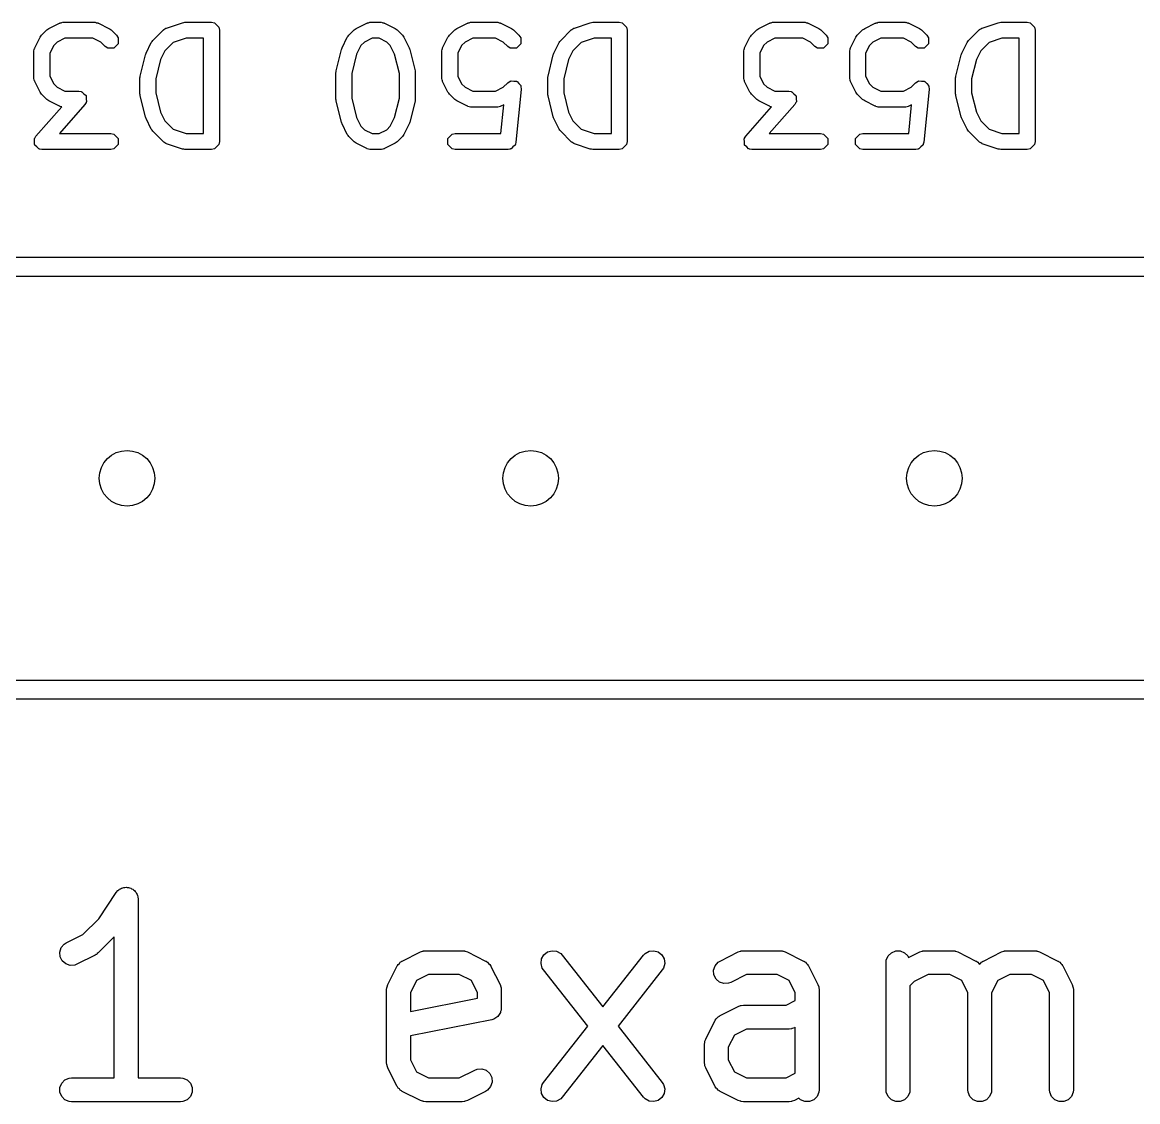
# Model space of a CAD drawing. Extents: x 2.09 to 4.49, y -4.78 to -2.96.
# Drawn here: x 3.6323 to 3.9086, y -3.2253 to -2.9579 of the extents above; entities that cross this region are included whole.
import ezdxf

# ---------------------------------------------------------------- set-up
doc = ezdxf.new("R2010")
doc.units = 0
doc.header["$MEASUREMENT"] = 0
doc.layers.add('BLACK', color=7, linetype='CONTINUOUS')

msp = doc.modelspace()

# ---------------------------------------------------------------- linework, layer by layer
at = {"layer": 'BLACK', "linetype": 'CONTINUOUS'}
for p, q in [((3.63892, -2.95945), (3.64154, -2.95814)), ((3.64154, -2.95814), (3.64164, -2.95811)), ((3.64164, -2.95811), (3.64167, -2.95808)), ((3.64167, -2.95808), (3.64198, -2.95802)), ((3.64198, -2.95802), (3.64228, -2.95793)), ((3.64228, -2.95793), (3.64233, -2.95795)), ((3.64233, -2.95795), (3.64242, -2.95793)), ((3.64242, -2.95793), (3.6503, -2.95793)), ((3.6503, -2.95793), (3.65039, -2.95795)), ((3.65039, -2.95795), (3.65044, -2.95793)), ((3.65044, -2.95793), (3.65074, -2.95802)), ((3.65074, -2.95802), (3.65105, -2.95808)), ((3.65105, -2.95808), (3.65108, -2.95811)), ((3.65108, -2.95811), (3.65118, -2.95814)), ((3.65118, -2.95814), (3.6538, -2.95945)), ((3.66765, -2.95957), (3.66792, -2.95939)), ((3.66792, -2.95939), (3.66796, -2.95939)), ((3.66796, -2.95939), (3.66805, -2.95934)), ((3.66805, -2.95934), (3.67198, -2.95803)), ((3.67198, -2.95803), (3.6723, -2.95799)), ((3.6723, -2.95799), (3.67261, -2.95793)), ((3.67261, -2.95793), (3.67917, -2.95793)), ((3.67917, -2.95793), (3.67992, -2.95808)), ((3.67992, -2.95808), (3.68099, -2.95914)), ((3.68099, -2.95914), (3.68114, -2.9599)), ((3.71503, -2.95945), (3.71766, -2.95814)), ((3.71766, -2.95814), (3.71775, -2.95811)), ((3.71775, -2.95811), (3.71779, -2.95808)), ((3.71779, -2.95808), (3.71809, -2.95802)), ((3.71809, -2.95802), (3.7184, -2.95793)), ((3.7184, -2.95793), (3.71844, -2.95795)), ((3.71844, -2.95795), (3.71854, -2.95793)), ((3.71854, -2.95793), (3.72116, -2.95793)), ((3.72116, -2.95793), (3.72126, -2.95795)), ((3.72126, -2.95795), (3.7213, -2.95793)), ((3.7213, -2.95793), (3.72161, -2.95802)), ((3.72161, -2.95802), (3.72192, -2.95808)), ((3.72192, -2.95808), (3.72195, -2.95811)), ((3.72195, -2.95811), (3.72204, -2.95814)), ((3.72204, -2.95814), (3.72467, -2.95945)), ((3.73997, -2.95945), (3.74259, -2.95814)), ((3.74259, -2.95814), (3.74269, -2.95811)), ((3.74269, -2.95811), (3.74272, -2.95808)), ((3.74272, -2.95808), (3.74303, -2.95802)), ((3.74303, -2.95802), (3.74333, -2.95793)), ((3.74333, -2.95793), (3.74338, -2.95795)), ((3.74338, -2.95795), (3.74347, -2.95793)), ((3.74347, -2.95793), (3.75003, -2.95793)), ((3.75003, -2.95793), (3.75013, -2.95795)), ((3.75013, -2.95795), (3.75017, -2.95793)), ((3.75017, -2.95793), (3.75048, -2.95802)), ((3.75048, -2.95802), (3.75079, -2.95808)), ((3.75079, -2.95808), (3.75082, -2.95811)), ((3.75082, -2.95811), (3.75091, -2.95814)), ((3.75091, -2.95814), (3.75354, -2.95945)), ((3.7687, -2.95957), (3.76897, -2.95939)), ((3.76897, -2.95939), (3.76901, -2.95939)), ((3.76901, -2.95939), (3.7691, -2.95934)), ((3.7691, -2.95934), (3.77303, -2.95803)), ((3.77303, -2.95803), (3.77335, -2.95799)), ((3.77335, -2.95799), (3.77366, -2.95793)), ((3.77366, -2.95793), (3.78022, -2.95793)), ((3.78022, -2.95793), (3.78097, -2.95808)), ((3.78097, -2.95808), (3.78204, -2.95914)), ((3.78204, -2.95914), (3.78219, -2.9599)), ((3.81477, -2.95945), (3.8174, -2.95814)), ((3.8174, -2.95814), (3.81749, -2.95811)), ((3.81749, -2.95811), (3.81752, -2.95808)), ((3.81752, -2.95808), (3.81783, -2.95802)), ((3.81783, -2.95802), (3.81814, -2.95793)), ((3.81814, -2.95793), (3.81818, -2.95795)), ((3.81818, -2.95795), (3.81828, -2.95793)), ((3.81828, -2.95793), (3.82615, -2.95793)), ((3.82615, -2.95793), (3.82625, -2.95795)), ((3.82625, -2.95795), (3.82629, -2.95793)), ((3.82629, -2.95793), (3.82659, -2.95802)), ((3.82659, -2.95802), (3.8269, -2.95808)), ((3.8269, -2.95808), (3.82694, -2.95811)), ((3.82694, -2.95811), (3.82703, -2.95814)), ((3.82703, -2.95814), (3.82965, -2.95945)), ((3.84102, -2.95945), (3.84364, -2.95814)), ((3.84364, -2.95814), (3.84374, -2.95811)), ((3.84374, -2.95811), (3.84377, -2.95808)), ((3.84377, -2.95808), (3.84408, -2.95802)), ((3.84408, -2.95802), (3.84438, -2.95793)), ((3.84438, -2.95793), (3.84443, -2.95795)), ((3.84443, -2.95795), (3.84452, -2.95793)), ((3.84452, -2.95793), (3.85108, -2.95793)), ((3.85108, -2.95793), (3.85118, -2.95795)), ((3.85118, -2.95795), (3.85122, -2.95793)), ((3.85122, -2.95793), (3.85153, -2.95802)), ((3.85153, -2.95802), (3.85184, -2.95808)), ((3.85184, -2.95808), (3.85187, -2.95811)), ((3.85187, -2.95811), (3.85196, -2.95814)), ((3.85196, -2.95814), (3.85459, -2.95945)), ((3.86975, -2.95957), (3.87002, -2.95939)), ((3.87002, -2.95939), (3.87006, -2.95939)), ((3.87006, -2.95939), (3.87015, -2.95934)), ((3.87015, -2.95934), (3.87408, -2.95803)), ((3.87408, -2.95803), (3.8744, -2.95799)), ((3.8744, -2.95799), (3.87471, -2.95793)), ((3.87471, -2.95793), (3.88127, -2.95793)), ((3.88127, -2.95793), (3.88202, -2.95808)), ((3.88202, -2.95808), (3.88309, -2.95914)), ((3.88309, -2.95914), (3.88324, -2.9599)), ((3.63541, -2.96427), (3.63673, -2.96164)), ((3.63673, -2.96164), (3.63692, -2.96139)), ((3.63692, -2.96139), (3.63709, -2.96113)), ((3.63709, -2.96113), (3.63841, -2.95982)), ((3.63841, -2.95982), (3.63867, -2.95964)), ((3.63867, -2.95964), (3.63892, -2.95945)), ((3.64289, -2.96186), (3.64096, -2.96283)), ((3.64983, -2.96186), (3.64289, -2.96186)), ((3.65176, -2.96283), (3.64983, -2.96186)), ((3.6538, -2.95945), (3.65405, -2.95964)), ((3.65405, -2.95964), (3.65431, -2.95982)), ((3.65431, -2.95982), (3.65563, -2.96113)), ((3.65563, -2.96113), (3.65605, -2.96177)), ((3.65605, -2.96177), (3.65605, -2.96327)), ((3.66465, -2.96244), (3.66728, -2.95982)), ((3.66728, -2.95982), (3.66736, -2.95976)), ((3.66736, -2.95976), (3.66738, -2.95972)), ((3.66738, -2.95972), (3.66765, -2.95957)), ((3.67293, -2.96186), (3.66973, -2.96293)), ((3.6772, -2.96186), (3.67293, -2.96186)), ((3.6772, -2.98549), (3.6772, -2.96186)), ((3.68114, -2.9599), (3.68114, -2.98746)), ((3.71153, -2.96427), (3.71284, -2.96164)), ((3.71284, -2.96164), (3.71303, -2.96139)), ((3.71303, -2.96139), (3.71321, -2.96113)), ((3.71321, -2.96113), (3.71452, -2.95982)), ((3.71452, -2.95982), (3.71478, -2.95964)), ((3.71478, -2.95964), (3.71503, -2.95945)), ((3.719, -2.96186), (3.71708, -2.96283)), ((3.7207, -2.96186), (3.719, -2.96186)), ((3.72262, -2.96283), (3.7207, -2.96186)), ((3.72467, -2.95945), (3.72492, -2.95964)), ((3.72492, -2.95964), (3.72518, -2.95982)), ((3.72518, -2.95982), (3.72649, -2.96113)), ((3.72649, -2.96113), (3.72667, -2.96139)), ((3.72667, -2.96139), (3.72686, -2.96164)), ((3.72686, -2.96164), (3.72817, -2.96427)), ((3.73646, -2.96427), (3.73778, -2.96164)), ((3.73778, -2.96164), (3.73797, -2.96139)), ((3.73797, -2.96139), (3.73814, -2.96113)), ((3.73814, -2.96113), (3.73946, -2.95982)), ((3.73946, -2.95982), (3.73972, -2.95964)), ((3.73972, -2.95964), (3.73997, -2.95945)), ((3.74394, -2.96186), (3.74201, -2.96283)), ((3.74957, -2.96186), (3.74394, -2.96186)), ((3.75149, -2.96283), (3.74957, -2.96186)), ((3.75354, -2.95945), (3.75379, -2.95964)), ((3.75379, -2.95964), (3.75405, -2.95982)), ((3.75405, -2.95982), (3.75536, -2.96113)), ((3.75536, -2.96113), (3.75579, -2.96177)), ((3.75579, -2.96177), (3.75579, -2.96327)), ((3.7657, -2.96244), (3.76833, -2.95982)), ((3.76833, -2.95982), (3.76841, -2.95976)), ((3.76841, -2.95976), (3.76843, -2.95972)), ((3.76843, -2.95972), (3.7687, -2.95957)), ((3.77398, -2.96186), (3.77078, -2.96293)), ((3.77825, -2.96186), (3.77398, -2.96186)), ((3.77825, -2.98549), (3.77825, -2.96186)), ((3.78219, -2.9599), (3.78219, -2.98746)), ((3.81127, -2.96427), (3.81258, -2.96164)), ((3.81258, -2.96164), (3.81277, -2.96139)), ((3.81277, -2.96139), (3.81295, -2.96113)), ((3.81295, -2.96113), (3.81426, -2.95982)), ((3.81426, -2.95982), (3.81452, -2.95964)), ((3.81452, -2.95964), (3.81477, -2.95945)), ((3.81874, -2.96186), (3.81682, -2.96283)), ((3.82569, -2.96186), (3.81874, -2.96186)), ((3.82761, -2.96283), (3.82569, -2.96186)), ((3.82965, -2.95945), (3.8299, -2.95964)), ((3.8299, -2.95964), (3.83017, -2.95982)), ((3.83017, -2.95982), (3.83148, -2.96113)), ((3.83148, -2.96113), (3.83191, -2.96177)), ((3.83191, -2.96177), (3.83191, -2.96327)), ((3.83751, -2.96427), (3.83883, -2.96164)), ((3.83883, -2.96164), (3.83902, -2.96139)), ((3.83902, -2.96139), (3.83919, -2.96113)), ((3.83919, -2.96113), (3.84051, -2.95982)), ((3.84051, -2.95982), (3.84077, -2.95964)), ((3.84077, -2.95964), (3.84102, -2.95945)), ((3.84499, -2.96186), (3.84306, -2.96283)), ((3.85062, -2.96186), (3.84499, -2.96186)), ((3.85254, -2.96283), (3.85062, -2.96186)), ((3.85459, -2.95945), (3.85484, -2.95964)), ((3.85484, -2.95964), (3.8551, -2.95982)), ((3.8551, -2.95982), (3.85641, -2.96113)), ((3.85641, -2.96113), (3.85684, -2.96177)), ((3.85684, -2.96177), (3.85684, -2.96327)), ((3.86675, -2.96244), (3.86938, -2.95982)), ((3.86938, -2.95982), (3.86946, -2.95976)), ((3.86946, -2.95976), (3.86948, -2.95972)), ((3.86948, -2.95972), (3.86975, -2.95957)), ((3.87503, -2.96186), (3.87183, -2.96293)), ((3.8793, -2.96186), (3.87503, -2.96186)), ((3.8793, -2.98549), (3.8793, -2.96186)), ((3.88324, -2.9599), (3.88324, -2.98746)), ((3.63521, -2.96501), (3.63529, -2.9647)), ((3.63529, -2.9647), (3.63535, -2.96439)), ((3.63535, -2.96439), (3.63539, -2.96436)), ((3.63539, -2.96436), (3.63541, -2.96427)), ((3.6401, -2.96369), (3.63914, -2.96561)), ((3.64096, -2.96283), (3.6401, -2.96369)), ((3.65284, -2.96391), (3.65176, -2.96283)), ((3.65348, -2.96434), (3.65284, -2.96391)), ((3.65499, -2.96434), (3.65348, -2.96434)), ((3.65605, -2.96327), (3.65499, -2.96434)), ((3.66297, -2.96558), (3.66428, -2.96295)), ((3.66428, -2.96295), (3.66448, -2.9627)), ((3.66448, -2.9627), (3.66465, -2.96244)), ((3.66973, -2.96293), (3.66766, -2.965)), ((3.71007, -2.96992), (3.71138, -2.96467)), ((3.71138, -2.96467), (3.71147, -2.96447)), ((3.71147, -2.96447), (3.71153, -2.96427)), ((3.71622, -2.96369), (3.71515, -2.96583)), ((3.71708, -2.96283), (3.71622, -2.96369)), ((3.72348, -2.96369), (3.72262, -2.96283)), ((3.72456, -2.96583), (3.72348, -2.96369)), ((3.72817, -2.96427), (3.72823, -2.96447)), ((3.72823, -2.96447), (3.72832, -2.96467)), ((3.72832, -2.96467), (3.72963, -2.96992)), ((3.73626, -2.96501), (3.73634, -2.9647)), ((3.73634, -2.9647), (3.7364, -2.96439)), ((3.7364, -2.96439), (3.73644, -2.96436)), ((3.73644, -2.96436), (3.73646, -2.96427)), ((3.74115, -2.96369), (3.74019, -2.96561)), ((3.74201, -2.96283), (3.74115, -2.96369)), ((3.75258, -2.96391), (3.75149, -2.96283)), ((3.75322, -2.96434), (3.75258, -2.96391)), ((3.75472, -2.96434), (3.75322, -2.96434)), ((3.75579, -2.96327), (3.75472, -2.96434)), ((3.76402, -2.96558), (3.76533, -2.96295)), ((3.76533, -2.96295), (3.76553, -2.9627)), ((3.76553, -2.9627), (3.7657, -2.96244)), ((3.77078, -2.96293), (3.76871, -2.965)), ((3.81106, -2.96501), (3.81115, -2.9647)), ((3.81115, -2.9647), (3.81121, -2.96439)), ((3.81121, -2.96439), (3.81124, -2.96436)), ((3.81124, -2.96436), (3.81127, -2.96427)), ((3.81596, -2.96369), (3.815, -2.96561)), ((3.81682, -2.96283), (3.81596, -2.96369)), ((3.8287, -2.96391), (3.82761, -2.96283)), ((3.82933, -2.96434), (3.8287, -2.96391)), ((3.83084, -2.96434), (3.82933, -2.96434)), ((3.83191, -2.96327), (3.83084, -2.96434)), ((3.83731, -2.96501), (3.83739, -2.9647)), ((3.83739, -2.9647), (3.83745, -2.96439)), ((3.83745, -2.96439), (3.83749, -2.96436)), ((3.83749, -2.96436), (3.83751, -2.96427)), ((3.8422, -2.96369), (3.84124, -2.96561)), ((3.84306, -2.96283), (3.8422, -2.96369)), ((3.85363, -2.96391), (3.85254, -2.96283)), ((3.85427, -2.96434), (3.85363, -2.96391)), ((3.85577, -2.96434), (3.85427, -2.96434)), ((3.85684, -2.96327), (3.85577, -2.96434)), ((3.86507, -2.96558), (3.86638, -2.96295)), ((3.86638, -2.96295), (3.86658, -2.9627)), ((3.86658, -2.9627), (3.86675, -2.96244)), ((3.87183, -2.96293), (3.86976, -2.965)), ((3.63522, -2.96505), (3.63521, -2.96501)), ((3.63521, -2.96515), (3.63522, -2.96505)), ((3.63521, -2.97171), (3.63521, -2.96515)), ((3.63914, -2.96561), (3.63914, -2.97124)), ((3.66151, -2.97123), (3.66282, -2.96598)), ((3.66282, -2.96598), (3.66291, -2.96579)), ((3.66291, -2.96579), (3.66297, -2.96558)), ((3.66659, -2.96715), (3.66539, -2.97195)), ((3.66766, -2.965), (3.66659, -2.96715)), ((3.71515, -2.96583), (3.71395, -2.97064)), ((3.72576, -2.97064), (3.72456, -2.96583)), ((3.73625, -2.96515), (3.73627, -2.96505)), ((3.73625, -2.97171), (3.73625, -2.96515)), ((3.73627, -2.96505), (3.73626, -2.96501)), ((3.74019, -2.96561), (3.74019, -2.97124)), ((3.76256, -2.97123), (3.76387, -2.96598)), ((3.76387, -2.96598), (3.76396, -2.96579)), ((3.76396, -2.96579), (3.76402, -2.96558)), ((3.76764, -2.96715), (3.76644, -2.97195)), ((3.76871, -2.965), (3.76764, -2.96715)), ((3.81108, -2.96505), (3.81106, -2.96501)), ((3.81106, -2.96515), (3.81108, -2.96505)), ((3.81106, -2.97171), (3.81106, -2.96515)), ((3.815, -2.96561), (3.815, -2.97124)), ((3.8373, -2.96515), (3.83732, -2.96505)), ((3.8373, -2.97171), (3.8373, -2.96515)), ((3.83732, -2.96505), (3.83731, -2.96501)), ((3.84124, -2.96561), (3.84124, -2.97124)), ((3.86361, -2.97123), (3.86492, -2.96598)), ((3.86492, -2.96598), (3.86501, -2.96579)), ((3.86501, -2.96579), (3.86507, -2.96558)), ((3.86869, -2.96715), (3.86749, -2.97195)), ((3.86976, -2.965), (3.86869, -2.96715)), ((3.71001, -2.97039), (3.71006, -2.97016)), ((3.71001, -2.97696), (3.71001, -2.97039)), ((3.71006, -2.97016), (3.71007, -2.96992)), ((3.72963, -2.96992), (3.72965, -2.97016)), ((3.72965, -2.97016), (3.72969, -2.97039)), ((3.72969, -2.97039), (3.72969, -2.97696)), ((3.63522, -2.9718), (3.63521, -2.97171)), ((3.63521, -2.97185), (3.63522, -2.9718)), ((3.63529, -2.97215), (3.63521, -2.97185)), ((3.63535, -2.97246), (3.63529, -2.97215)), ((3.63539, -2.97249), (3.63535, -2.97246)), ((3.63541, -2.97259), (3.63539, -2.97249)), ((3.63673, -2.97521), (3.63541, -2.97259)), ((3.63914, -2.97124), (3.6401, -2.97317)), ((3.6401, -2.97317), (3.64096, -2.97403)), ((3.66145, -2.97171), (3.6615, -2.97147)), ((3.66145, -2.97564), (3.66145, -2.97171)), ((3.6615, -2.97147), (3.66151, -2.97123)), ((3.66539, -2.97195), (3.66539, -2.9754)), ((3.71395, -2.97064), (3.71395, -2.97671)), ((3.72576, -2.97671), (3.72576, -2.97064)), ((3.73627, -2.9718), (3.73625, -2.97171)), ((3.73626, -2.97185), (3.73627, -2.9718)), ((3.73634, -2.97215), (3.73626, -2.97185)), ((3.7364, -2.97246), (3.73634, -2.97215)), ((3.73644, -2.97249), (3.7364, -2.97246)), ((3.73646, -2.97259), (3.73644, -2.97249)), ((3.73778, -2.97521), (3.73646, -2.97259)), ((3.74019, -2.97124), (3.74115, -2.97317)), ((3.74115, -2.97317), (3.74201, -2.97403)), ((3.75149, -2.97403), (3.75258, -2.97294)), ((3.75258, -2.97294), (3.75322, -2.97251)), ((3.75322, -2.97251), (3.75332, -2.97251)), ((3.75332, -2.97251), (3.7534, -2.97245)), ((3.7534, -2.97245), (3.75406, -2.97251)), ((3.75406, -2.97251), (3.75472, -2.97251)), ((3.75472, -2.97251), (3.7548, -2.97259)), ((3.7548, -2.97259), (3.7549, -2.9726)), ((3.7549, -2.9726), (3.75532, -2.97311)), ((3.75532, -2.97311), (3.75579, -2.97358)), ((3.7625, -2.97171), (3.76255, -2.97147)), ((3.7625, -2.97564), (3.7625, -2.97171)), ((3.76255, -2.97147), (3.76256, -2.97123)), ((3.76644, -2.97195), (3.76644, -2.9754)), ((3.81108, -2.9718), (3.81106, -2.97171)), ((3.81106, -2.97185), (3.81108, -2.9718)), ((3.81115, -2.97215), (3.81106, -2.97185)), ((3.81121, -2.97246), (3.81115, -2.97215)), ((3.81124, -2.97249), (3.81121, -2.97246)), ((3.81127, -2.97259), (3.81124, -2.97249)), ((3.81258, -2.97521), (3.81127, -2.97259)), ((3.815, -2.97124), (3.81596, -2.97317)), ((3.81596, -2.97317), (3.81682, -2.97403)), ((3.83732, -2.9718), (3.8373, -2.97171)), ((3.83731, -2.97185), (3.83732, -2.9718)), ((3.83739, -2.97215), (3.83731, -2.97185)), ((3.83745, -2.97246), (3.83739, -2.97215)), ((3.83749, -2.97249), (3.83745, -2.97246)), ((3.83751, -2.97259), (3.83749, -2.97249)), ((3.83883, -2.97521), (3.83751, -2.97259)), ((3.84124, -2.97124), (3.8422, -2.97317)), ((3.8422, -2.97317), (3.84306, -2.97403)), ((3.85254, -2.97403), (3.85363, -2.97294)), ((3.85363, -2.97294), (3.85427, -2.97251)), ((3.85427, -2.97251), (3.85437, -2.97251)), ((3.85437, -2.97251), (3.85445, -2.97245)), ((3.85445, -2.97245), (3.85511, -2.97251)), ((3.85511, -2.97251), (3.85577, -2.97251)), ((3.85577, -2.97251), (3.85585, -2.97259)), ((3.85585, -2.97259), (3.85595, -2.9726)), ((3.85595, -2.9726), (3.85637, -2.97311)), ((3.85637, -2.97311), (3.85684, -2.97358)), ((3.86355, -2.97171), (3.8636, -2.97147)), ((3.86355, -2.97564), (3.86355, -2.97171)), ((3.8636, -2.97147), (3.86361, -2.97123)), ((3.86749, -2.97195), (3.86749, -2.9754)), ((3.63692, -2.97546), (3.63673, -2.97521)), ((3.63709, -2.97572), (3.63692, -2.97546)), ((3.63841, -2.97704), (3.63709, -2.97572)), ((3.64096, -2.97403), (3.64289, -2.97499)), ((3.64289, -2.97499), (3.64636, -2.97499)), ((3.64636, -2.97499), (3.64691, -2.9751)), ((3.64691, -2.9751), (3.64699, -2.97509)), ((3.64699, -2.97509), (3.64702, -2.97512)), ((3.64702, -2.97512), (3.64711, -2.97514)), ((3.64711, -2.97514), (3.6476, -2.97563)), ((3.6476, -2.97563), (3.64812, -2.97608)), ((3.6615, -2.97588), (3.66145, -2.97564)), ((3.66151, -2.97612), (3.6615, -2.97588)), ((3.66539, -2.9754), (3.66659, -2.98021)), ((3.73797, -2.97546), (3.73778, -2.97521)), ((3.73814, -2.97572), (3.73797, -2.97546)), ((3.73946, -2.97704), (3.73814, -2.97572)), ((3.74201, -2.97403), (3.74394, -2.97499)), ((3.74394, -2.97499), (3.74957, -2.97499)), ((3.74957, -2.97499), (3.75149, -2.97403)), ((3.75593, -2.97453), (3.75462, -2.98765)), ((3.75579, -2.97358), (3.75579, -2.97368)), ((3.75579, -2.97368), (3.75586, -2.97376)), ((3.75586, -2.97376), (3.75593, -2.97453)), ((3.76255, -2.97588), (3.7625, -2.97564)), ((3.76256, -2.97612), (3.76255, -2.97588)), ((3.76644, -2.9754), (3.76764, -2.98021)), ((3.81277, -2.97546), (3.81258, -2.97521)), ((3.81295, -2.97572), (3.81277, -2.97546)), ((3.81426, -2.97704), (3.81295, -2.97572)), ((3.81682, -2.97403), (3.81874, -2.97499)), ((3.81874, -2.97499), (3.82221, -2.97499)), ((3.82221, -2.97499), (3.82276, -2.9751)), ((3.82276, -2.9751), (3.82284, -2.97509)), ((3.82284, -2.97509), (3.82288, -2.97512)), ((3.82288, -2.97512), (3.82297, -2.97514)), ((3.82297, -2.97514), (3.82346, -2.97563)), ((3.82346, -2.97563), (3.82398, -2.97608)), ((3.83902, -2.97546), (3.83883, -2.97521)), ((3.83919, -2.97572), (3.83902, -2.97546)), ((3.84051, -2.97704), (3.83919, -2.97572)), ((3.84306, -2.97403), (3.84499, -2.97499)), ((3.84499, -2.97499), (3.85062, -2.97499)), ((3.85062, -2.97499), (3.85254, -2.97403)), ((3.85698, -2.97453), (3.85567, -2.98765)), ((3.85684, -2.97358), (3.85684, -2.97368)), ((3.85684, -2.97368), (3.85691, -2.97376)), ((3.85691, -2.97376), (3.85698, -2.97453)), ((3.8636, -2.97588), (3.86355, -2.97564)), ((3.86361, -2.97612), (3.8636, -2.97588)), ((3.86749, -2.9754), (3.86869, -2.98021)), ((3.63867, -2.97721), (3.63841, -2.97704)), ((3.63892, -2.97741), (3.63867, -2.97721)), ((3.64154, -2.97872), (3.63892, -2.97741)), ((3.64784, -2.97825), (3.64151, -2.98549)), ((3.64164, -2.97874), (3.64154, -2.97872)), ((3.64167, -2.97878), (3.64164, -2.97874)), ((3.64812, -2.97777), (3.64784, -2.97825)), ((3.64812, -2.97608), (3.64813, -2.97615)), ((3.64818, -2.97771), (3.64812, -2.97777)), ((3.64813, -2.97615), (3.64818, -2.9762)), ((3.64818, -2.9762), (3.64818, -2.9769)), ((3.64818, -2.9769), (3.64822, -2.97759)), ((3.64822, -2.97759), (3.64818, -2.97767)), ((3.64818, -2.97767), (3.64818, -2.97771)), ((3.66282, -2.98137), (3.66151, -2.97612)), ((3.71006, -2.97719), (3.71001, -2.97696)), ((3.71007, -2.97743), (3.71006, -2.97719)), ((3.71138, -2.98268), (3.71007, -2.97743)), ((3.71395, -2.97671), (3.71515, -2.98152)), ((3.72456, -2.98152), (3.72576, -2.97671)), ((3.72963, -2.97743), (3.72832, -2.98268)), ((3.72965, -2.97719), (3.72963, -2.97743)), ((3.72969, -2.97696), (3.72965, -2.97719)), ((3.73972, -2.97721), (3.73946, -2.97704)), ((3.73997, -2.97741), (3.73972, -2.97721)), ((3.74259, -2.97872), (3.73997, -2.97741)), ((3.74269, -2.97874), (3.74259, -2.97872)), ((3.74272, -2.97878), (3.74269, -2.97874)), ((3.75082, -2.97874), (3.75079, -2.97878)), ((3.75091, -2.97872), (3.75082, -2.97874)), ((3.75088, -2.98549), (3.75159, -2.97838)), ((3.75159, -2.97838), (3.75091, -2.97872)), ((3.76387, -2.98137), (3.76256, -2.97612)), ((3.81452, -2.97721), (3.81426, -2.97704)), ((3.81477, -2.97741), (3.81452, -2.97721)), ((3.8174, -2.97872), (3.81477, -2.97741)), ((3.82369, -2.97825), (3.81736, -2.98549)), ((3.81749, -2.97874), (3.8174, -2.97872)), ((3.81752, -2.97878), (3.81749, -2.97874)), ((3.82397, -2.97777), (3.82369, -2.97825)), ((3.82403, -2.97771), (3.82397, -2.97777)), ((3.82398, -2.97608), (3.82398, -2.97615)), ((3.82398, -2.97615), (3.82403, -2.9762)), ((3.82403, -2.9762), (3.82403, -2.9769)), ((3.82403, -2.9769), (3.82408, -2.97759)), ((3.82408, -2.97759), (3.82403, -2.97767)), ((3.82403, -2.97767), (3.82403, -2.97771)), ((3.84077, -2.97721), (3.84051, -2.97704)), ((3.84102, -2.97741), (3.84077, -2.97721)), ((3.84364, -2.97872), (3.84102, -2.97741)), ((3.84374, -2.97874), (3.84364, -2.97872)), ((3.84377, -2.97878), (3.84374, -2.97874)), ((3.85187, -2.97874), (3.85184, -2.97878)), ((3.85196, -2.97872), (3.85187, -2.97874)), ((3.85193, -2.98549), (3.85264, -2.97838)), ((3.85264, -2.97838), (3.85196, -2.97872)), ((3.86492, -2.98137), (3.86361, -2.97612)), ((3.63569, -2.98616), (3.64208, -2.97886)), ((3.64198, -2.97884), (3.64167, -2.97878)), ((3.64208, -2.97886), (3.64198, -2.97884)), ((3.66291, -2.98157), (3.66282, -2.98137)), ((3.66659, -2.98021), (3.66766, -2.98235)), ((3.71515, -2.98152), (3.71622, -2.98366)), ((3.72348, -2.98366), (3.72456, -2.98152)), ((3.74303, -2.97884), (3.74272, -2.97878)), ((3.74333, -2.97892), (3.74303, -2.97884)), ((3.74338, -2.97891), (3.74333, -2.97892)), ((3.74347, -2.97893), (3.74338, -2.97891)), ((3.75003, -2.97893), (3.74347, -2.97893)), ((3.75013, -2.97891), (3.75003, -2.97893)), ((3.75017, -2.97892), (3.75013, -2.97891)), ((3.75048, -2.97884), (3.75017, -2.97892)), ((3.75079, -2.97878), (3.75048, -2.97884)), ((3.76396, -2.98157), (3.76387, -2.98137)), ((3.76764, -2.98021), (3.76871, -2.98235)), ((3.81155, -2.98616), (3.81793, -2.97886)), ((3.81783, -2.97884), (3.81752, -2.97878)), ((3.81793, -2.97886), (3.81783, -2.97884)), ((3.84408, -2.97884), (3.84377, -2.97878)), ((3.84438, -2.97892), (3.84408, -2.97884)), ((3.84443, -2.97891), (3.84438, -2.97892)), ((3.84452, -2.97893), (3.84443, -2.97891)), ((3.85108, -2.97893), (3.84452, -2.97893)), ((3.85118, -2.97891), (3.85108, -2.97893)), ((3.85122, -2.97892), (3.85118, -2.97891)), ((3.85153, -2.97884), (3.85122, -2.97892)), ((3.85184, -2.97878), (3.85153, -2.97884)), ((3.86501, -2.98157), (3.86492, -2.98137)), ((3.86869, -2.98021), (3.86976, -2.98235)), ((3.66297, -2.98177), (3.66291, -2.98157)), ((3.66428, -2.9844), (3.66297, -2.98177)), ((3.66766, -2.98235), (3.66973, -2.98442)), ((3.71147, -2.98288), (3.71138, -2.98268)), ((3.71153, -2.98309), (3.71147, -2.98288)), ((3.71284, -2.98571), (3.71153, -2.98309)), ((3.71622, -2.98366), (3.71708, -2.98453)), ((3.72262, -2.98453), (3.72348, -2.98366)), ((3.72817, -2.98309), (3.72686, -2.98571)), ((3.72823, -2.98288), (3.72817, -2.98309)), ((3.72832, -2.98268), (3.72823, -2.98288)), ((3.76402, -2.98177), (3.76396, -2.98157)), ((3.76533, -2.9844), (3.76402, -2.98177)), ((3.76871, -2.98235), (3.77078, -2.98442)), ((3.86507, -2.98177), (3.86501, -2.98157)), ((3.86638, -2.9844), (3.86507, -2.98177)), ((3.86976, -2.98235), (3.87183, -2.98442)), ((3.63531, -2.98682), (3.63535, -2.98674)), ((3.63535, -2.98752), (3.63531, -2.98682)), ((3.63535, -2.9867), (3.63541, -2.98664)), ((3.63535, -2.98674), (3.63535, -2.9867)), ((3.63541, -2.98664), (3.63569, -2.98616)), ((3.64151, -2.98549), (3.65423, -2.98549)), ((3.65423, -2.98549), (3.65499, -2.98564)), ((3.65499, -2.98564), (3.65605, -2.9867)), ((3.65605, -2.9867), (3.65605, -2.98821)), ((3.66448, -2.98465), (3.66428, -2.9844)), ((3.66465, -2.98491), (3.66448, -2.98465)), ((3.66728, -2.98753), (3.66465, -2.98491)), ((3.66973, -2.98442), (3.67293, -2.98549)), ((3.67293, -2.98549), (3.6772, -2.98549)), ((3.71303, -2.98596), (3.71284, -2.98571)), ((3.71321, -2.98622), (3.71303, -2.98596)), ((3.71452, -2.98753), (3.71321, -2.98622)), ((3.71708, -2.98453), (3.719, -2.98549)), ((3.719, -2.98549), (3.7207, -2.98549)), ((3.7207, -2.98549), (3.72262, -2.98453)), ((3.72649, -2.98622), (3.72518, -2.98753)), ((3.72667, -2.98596), (3.72649, -2.98622)), ((3.72686, -2.98571), (3.72667, -2.98596)), ((3.73772, -2.9867), (3.73878, -2.98564)), ((3.73772, -2.98821), (3.73772, -2.9867)), ((3.73878, -2.98564), (3.73954, -2.98549)), ((3.73954, -2.98549), (3.75088, -2.98549)), ((3.76553, -2.98465), (3.76533, -2.9844)), ((3.7657, -2.98491), (3.76553, -2.98465)), ((3.76833, -2.98753), (3.7657, -2.98491)), ((3.77078, -2.98442), (3.77398, -2.98549)), ((3.77398, -2.98549), (3.77825, -2.98549)), ((3.81116, -2.98682), (3.81121, -2.98674)), ((3.81121, -2.98752), (3.81116, -2.98682)), ((3.81121, -2.9867), (3.81127, -2.98664)), ((3.81121, -2.98674), (3.81121, -2.9867)), ((3.81127, -2.98664), (3.81155, -2.98616)), ((3.81736, -2.98549), (3.83009, -2.98549)), ((3.83009, -2.98549), (3.83084, -2.98564)), ((3.83084, -2.98564), (3.83191, -2.9867)), ((3.83191, -2.9867), (3.83191, -2.98821)), ((3.83877, -2.9867), (3.83983, -2.98564)), ((3.83877, -2.98821), (3.83877, -2.9867)), ((3.83983, -2.98564), (3.84059, -2.98549)), ((3.84059, -2.98549), (3.85193, -2.98549)), ((3.86658, -2.98465), (3.86638, -2.9844)), ((3.86675, -2.98491), (3.86658, -2.98465)), ((3.86938, -2.98753), (3.86675, -2.98491)), ((3.87183, -2.98442), (3.87503, -2.98549)), ((3.87503, -2.98549), (3.8793, -2.98549)), ((3.63535, -2.98821), (3.63535, -2.98752)), ((3.6354, -2.98826), (3.63535, -2.98821)), ((3.63541, -2.98833), (3.6354, -2.98826)), ((3.63593, -2.98878), (3.63541, -2.98833)), ((3.63642, -2.98927), (3.63593, -2.98878)), ((3.63651, -2.98929), (3.63642, -2.98927)), ((3.63654, -2.98932), (3.63651, -2.98929)), ((3.63662, -2.98931), (3.63654, -2.98932)), ((3.63717, -2.98942), (3.63662, -2.98931)), ((3.65423, -2.98942), (3.63717, -2.98942)), ((3.65499, -2.98927), (3.65423, -2.98942)), ((3.65605, -2.98821), (3.65499, -2.98927)), ((3.66736, -2.98759), (3.66728, -2.98753)), ((3.66738, -2.98763), (3.66736, -2.98759)), ((3.66765, -2.98779), (3.66738, -2.98763)), ((3.66792, -2.98796), (3.66765, -2.98779)), ((3.66796, -2.98796), (3.66792, -2.98796)), ((3.66805, -2.98801), (3.66796, -2.98796)), ((3.67198, -2.98932), (3.66805, -2.98801)), ((3.6723, -2.98936), (3.67198, -2.98932)), ((3.67261, -2.98942), (3.6723, -2.98936)), ((3.67917, -2.98942), (3.67261, -2.98942)), ((3.67992, -2.98927), (3.67917, -2.98942)), ((3.68099, -2.98821), (3.67992, -2.98927)), ((3.68114, -2.98746), (3.68099, -2.98821)), ((3.71478, -2.98771), (3.71452, -2.98753)), ((3.71503, -2.9879), (3.71478, -2.98771)), ((3.71766, -2.98922), (3.71503, -2.9879)), ((3.71775, -2.98924), (3.71766, -2.98922)), ((3.71779, -2.98927), (3.71775, -2.98924)), ((3.71809, -2.98934), (3.71779, -2.98927)), ((3.7184, -2.98942), (3.71809, -2.98934)), ((3.71844, -2.9894), (3.7184, -2.98942)), ((3.71854, -2.98942), (3.71844, -2.9894)), ((3.72116, -2.98942), (3.71854, -2.98942)), ((3.72126, -2.9894), (3.72116, -2.98942)), ((3.7213, -2.98942), (3.72126, -2.9894)), ((3.72161, -2.98934), (3.7213, -2.98942)), ((3.72192, -2.98927), (3.72161, -2.98934)), ((3.72195, -2.98924), (3.72192, -2.98927)), ((3.72204, -2.98922), (3.72195, -2.98924)), ((3.72467, -2.9879), (3.72204, -2.98922)), ((3.72492, -2.98771), (3.72467, -2.9879)), ((3.72518, -2.98753), (3.72492, -2.98771)), ((3.73878, -2.98927), (3.73772, -2.98821)), ((3.73954, -2.98942), (3.73878, -2.98927)), ((3.75266, -2.98942), (3.73954, -2.98942)), ((3.75313, -2.98933), (3.75266, -2.98942)), ((3.75323, -2.98934), (3.75313, -2.98933)), ((3.75327, -2.9893), (3.75323, -2.98934)), ((3.75341, -2.98927), (3.75327, -2.9893)), ((3.75388, -2.98881), (3.75341, -2.98927)), ((3.75439, -2.98839), (3.75388, -2.98881)), ((3.75443, -2.98825), (3.75439, -2.98839)), ((3.75448, -2.98821), (3.75443, -2.98825)), ((3.75462, -2.98765), (3.75448, -2.98811)), ((3.75448, -2.98811), (3.75448, -2.98821)), ((3.76841, -2.98759), (3.76833, -2.98753)), ((3.76843, -2.98763), (3.76841, -2.98759)), ((3.7687, -2.98779), (3.76843, -2.98763)), ((3.76897, -2.98796), (3.7687, -2.98779)), ((3.76901, -2.98796), (3.76897, -2.98796)), ((3.7691, -2.98801), (3.76901, -2.98796)), ((3.77303, -2.98932), (3.7691, -2.98801)), ((3.77335, -2.98936), (3.77303, -2.98932)), ((3.77366, -2.98942), (3.77335, -2.98936)), ((3.78022, -2.98942), (3.77366, -2.98942)), ((3.78097, -2.98927), (3.78022, -2.98942)), ((3.78204, -2.98821), (3.78097, -2.98927)), ((3.78219, -2.98746), (3.78204, -2.98821)), ((3.81121, -2.98821), (3.81121, -2.98752)), ((3.81126, -2.98826), (3.81121, -2.98821)), ((3.81126, -2.98833), (3.81126, -2.98826)), ((3.81178, -2.98878), (3.81126, -2.98833)), ((3.81227, -2.98927), (3.81178, -2.98878)), ((3.81236, -2.98929), (3.81227, -2.98927)), ((3.8124, -2.98932), (3.81236, -2.98929)), ((3.81248, -2.98931), (3.8124, -2.98932)), ((3.81303, -2.98942), (3.81248, -2.98931)), ((3.83009, -2.98942), (3.81303, -2.98942)), ((3.83084, -2.98927), (3.83009, -2.98942)), ((3.83191, -2.98821), (3.83084, -2.98927)), ((3.83983, -2.98927), (3.83877, -2.98821)), ((3.84059, -2.98942), (3.83983, -2.98927)), ((3.85371, -2.98942), (3.84059, -2.98942)), ((3.85418, -2.98933), (3.85371, -2.98942)), ((3.85428, -2.98934), (3.85418, -2.98933)), ((3.85432, -2.9893), (3.85428, -2.98934)), ((3.85446, -2.98927), (3.85432, -2.9893)), ((3.85493, -2.98881), (3.85446, -2.98927)), ((3.85544, -2.98839), (3.85493, -2.98881)), ((3.85548, -2.98825), (3.85544, -2.98839)), ((3.85553, -2.98821), (3.85548, -2.98825)), ((3.85567, -2.98765), (3.85553, -2.98811)), ((3.85553, -2.98811), (3.85553, -2.98821)), ((3.86946, -2.98759), (3.86938, -2.98753)), ((3.86948, -2.98763), (3.86946, -2.98759)), ((3.86975, -2.98779), (3.86948, -2.98763)), ((3.87002, -2.98796), (3.86975, -2.98779)), ((3.87006, -2.98796), (3.87002, -2.98796)), ((3.87015, -2.98801), (3.87006, -2.98796)), ((3.87408, -2.98932), (3.87015, -2.98801)), ((3.8744, -2.98936), (3.87408, -2.98932)), ((3.87471, -2.98942), (3.8744, -2.98936)), ((3.88127, -2.98942), (3.87471, -2.98942)), ((3.88202, -2.98927), (3.88127, -2.98942)), ((3.88309, -2.98821), (3.88202, -2.98927)), ((3.88324, -2.98746), (3.88309, -2.98821)), ((3.30591, -3.01614), (4.30827, -3.01614)), ((4.30591, -3.02087), (3.30827, -3.02087)), ((3.30827, -3.12087), (4.30591, -3.12087)), ((4.30827, -3.12559), (3.30591, -3.12559)), ((3.65776, -3.1722), (3.65804, -3.17214)), ((3.65804, -3.17214), (3.65833, -3.1722)), ((3.65125, -3.17996), (3.65559, -3.17345)), ((3.65559, -3.17345), (3.65595, -3.17301)), ((3.65559, -3.17345), (3.65559, -3.17345)), ((3.65559, -3.17345), (3.65559, -3.17345)), ((3.65559, -3.17345), (3.65559, -3.17345)), ((3.65595, -3.17301), (3.6562, -3.17284)), ((3.6562, -3.17284), (3.6564, -3.17264)), ((3.6564, -3.17264), (3.65667, -3.17253)), ((3.65667, -3.17253), (3.65691, -3.17237)), ((3.65691, -3.17237), (3.6572, -3.17231)), ((3.6572, -3.17231), (3.65747, -3.1722)), ((3.65747, -3.1722), (3.65776, -3.1722)), ((3.65833, -3.1722), (3.65862, -3.1722)), ((3.65862, -3.1722), (3.65889, -3.17231)), ((3.65889, -3.17231), (3.65917, -3.17236)), ((3.65917, -3.17236), (3.65941, -3.17253)), ((3.65941, -3.17253), (3.65968, -3.17264)), ((3.65968, -3.17264), (3.65989, -3.17284)), ((3.65989, -3.17284), (3.66013, -3.173)), ((3.66013, -3.173), (3.66029, -3.17325)), ((3.66029, -3.17325), (3.6605, -3.17345)), ((3.6605, -3.17345), (3.66061, -3.17372)), ((3.66061, -3.17372), (3.66077, -3.17396)), ((3.66077, -3.17396), (3.66083, -3.17425)), ((3.66083, -3.17425), (3.66094, -3.17452)), ((3.66094, -3.17452), (3.66099, -3.17509)), ((3.66099, -3.17509), (3.661, -3.17509)), ((3.661, -3.17509), (3.661, -3.17509)), ((3.661, -3.17509), (3.661, -3.17509)), ((3.661, -3.17509), (3.661, -3.21938)), ((3.64729, -3.18391), (3.65125, -3.17996)), ((3.64273, -3.18626), (3.64322, -3.18595)), ((3.64322, -3.18595), (3.64729, -3.18391)), ((3.65509, -3.18447), (3.65113, -3.18843)), ((3.65509, -3.21938), (3.65509, -3.18447)), ((3.64161, -3.18822), (3.64198, -3.18713)), ((3.6417, -3.18937), (3.64161, -3.18822)), ((3.64198, -3.18713), (3.64273, -3.18626)), ((3.65077, -3.18873), (3.65068, -3.1888)), ((3.65085, -3.18867), (3.65077, -3.18873)), ((3.65091, -3.18861), (3.65085, -3.18867)), ((3.65113, -3.18843), (3.65091, -3.18861)), ((3.72646, -3.19045), (3.73096, -3.1882)), ((3.73096, -3.1882), (3.7315, -3.18799)), ((3.7315, -3.18799), (3.73161, -3.18798)), ((3.73161, -3.18798), (3.73171, -3.18794)), ((3.73171, -3.18794), (3.73228, -3.18789)), ((3.73228, -3.18789), (3.74128, -3.18789)), ((3.74128, -3.18789), (3.74186, -3.18794)), ((3.74186, -3.18794), (3.74196, -3.18798)), ((3.74196, -3.18798), (3.74206, -3.18799)), ((3.74206, -3.18799), (3.7426, -3.1882)), ((3.7426, -3.1882), (3.7471, -3.19045)), ((3.76154, -3.18892), (3.76244, -3.18821)), ((3.76244, -3.18821), (3.76355, -3.1879)), ((3.76355, -3.1879), (3.7647, -3.18803)), ((3.7647, -3.18803), (3.7657, -3.1886)), ((3.7657, -3.1886), (3.7661, -3.18902)), ((3.7862, -3.18902), (3.78661, -3.1886)), ((3.78661, -3.1886), (3.78761, -3.18803)), ((3.78761, -3.18803), (3.78875, -3.1879)), ((3.78875, -3.1879), (3.78986, -3.18821)), ((3.78986, -3.18821), (3.79077, -3.18892)), ((3.8052, -3.19045), (3.8097, -3.1882)), ((3.8097, -3.1882), (3.81024, -3.18799)), ((3.81024, -3.18799), (3.81035, -3.18798)), ((3.81035, -3.18798), (3.81045, -3.18794)), ((3.81045, -3.18794), (3.81102, -3.18789)), ((3.81102, -3.18789), (3.82002, -3.18789)), ((3.82002, -3.18789), (3.8206, -3.18794)), ((3.8206, -3.18794), (3.8207, -3.18798)), ((3.8207, -3.18798), (3.8208, -3.18799)), ((3.8208, -3.18799), (3.82134, -3.1882)), ((3.82134, -3.1882), (3.82584, -3.19045)), ((3.84681, -3.1892), (3.84763, -3.18839)), ((3.84763, -3.18839), (3.84869, -3.18794)), ((3.84869, -3.18794), (3.84984, -3.18794)), ((3.84984, -3.18794), (3.85091, -3.18839)), ((3.85091, -3.18839), (3.85172, -3.1892)), ((3.85189, -3.1896), (3.8547, -3.1882)), ((3.8547, -3.1882), (3.85524, -3.18799)), ((3.85524, -3.18799), (3.85534, -3.18798)), ((3.85534, -3.18798), (3.85544, -3.18794)), ((3.85544, -3.18794), (3.85602, -3.18789)), ((3.85602, -3.18789), (3.86277, -3.18789)), ((3.86277, -3.18789), (3.86334, -3.18794)), ((3.86334, -3.18794), (3.86344, -3.18798)), ((3.86344, -3.18798), (3.86355, -3.18799)), ((3.86355, -3.18799), (3.86409, -3.1882)), ((3.86409, -3.1882), (3.86859, -3.19045)), ((3.87045, -3.19045), (3.87494, -3.1882)), ((3.87494, -3.1882), (3.87549, -3.18799)), ((3.87549, -3.18799), (3.87559, -3.18798)), ((3.87559, -3.18798), (3.87569, -3.18794)), ((3.87569, -3.18794), (3.87627, -3.18789)), ((3.87627, -3.18789), (3.88301, -3.18789)), ((3.88301, -3.18789), (3.88359, -3.18794)), ((3.88359, -3.18794), (3.88369, -3.18798)), ((3.88369, -3.18798), (3.88379, -3.18799)), ((3.88379, -3.18799), (3.88434, -3.1882)), ((3.88434, -3.1882), (3.88883, -3.19045)), ((3.64221, -3.1904), (3.6417, -3.18937)), ((3.64308, -3.19116), (3.64221, -3.1904)), ((3.64418, -3.19152), (3.64308, -3.19116)), ((3.64532, -3.19144), (3.64418, -3.19152)), ((3.64587, -3.19123), (3.64532, -3.19144)), ((3.65036, -3.18898), (3.64587, -3.19123)), ((3.65061, -3.18883), (3.65036, -3.18898)), ((3.65068, -3.1888), (3.65061, -3.18883)), ((3.72527, -3.19157), (3.72545, -3.19128)), ((3.72545, -3.19128), (3.72573, -3.19104)), ((3.72573, -3.19104), (3.72597, -3.19076)), ((3.72597, -3.19076), (3.72627, -3.19057)), ((3.72627, -3.19057), (3.72632, -3.19052)), ((3.72632, -3.19052), (3.72637, -3.19051)), ((3.72637, -3.19051), (3.72646, -3.19045)), ((3.7471, -3.19045), (3.7472, -3.19051)), ((3.7472, -3.19051), (3.74724, -3.19052)), ((3.74724, -3.19052), (3.7473, -3.19057)), ((3.7473, -3.19057), (3.74759, -3.19076)), ((3.74759, -3.19076), (3.74783, -3.19104)), ((3.74783, -3.19104), (3.74811, -3.19128)), ((3.74811, -3.19128), (3.7483, -3.19157)), ((3.76084, -3.19107), (3.76097, -3.18992)), ((3.76115, -3.19218), (3.76084, -3.19107)), ((3.76097, -3.18992), (3.76154, -3.18892)), ((3.7661, -3.18902), (3.77615, -3.20181)), ((3.77615, -3.20181), (3.7862, -3.18902)), ((3.79077, -3.18892), (3.79133, -3.18992)), ((3.79147, -3.19107), (3.79116, -3.19218)), ((3.79133, -3.18992), (3.79147, -3.19107)), ((3.80396, -3.19163), (3.80471, -3.19076)), ((3.80471, -3.19076), (3.8052, -3.19045)), ((3.82584, -3.19045), (3.82594, -3.19051)), ((3.82594, -3.19051), (3.82598, -3.19052)), ((3.82598, -3.19052), (3.82604, -3.19057)), ((3.82604, -3.19057), (3.82633, -3.19076)), ((3.82633, -3.19076), (3.82657, -3.19104)), ((3.82657, -3.19104), (3.82685, -3.19128)), ((3.82685, -3.19128), (3.82704, -3.19157)), ((3.84632, -3.19084), (3.84637, -3.19026)), ((3.84632, -3.22234), (3.84632, -3.19084)), ((3.84637, -3.19026), (3.84681, -3.1892)), ((3.85172, -3.1892), (3.85189, -3.1896)), ((3.86859, -3.19045), (3.86868, -3.19051)), ((3.86868, -3.19051), (3.86873, -3.19052)), ((3.86873, -3.19052), (3.86879, -3.19057)), ((3.86879, -3.19057), (3.86908, -3.19076)), ((3.86908, -3.19076), (3.86932, -3.19104)), ((3.86932, -3.19104), (3.86952, -3.19121)), ((3.86952, -3.19121), (3.86971, -3.19104)), ((3.86971, -3.19104), (3.86996, -3.19076)), ((3.86996, -3.19076), (3.87025, -3.19057)), ((3.87025, -3.19057), (3.8703, -3.19052)), ((3.8703, -3.19052), (3.87035, -3.19051)), ((3.87035, -3.19051), (3.87045, -3.19045)), ((3.88883, -3.19045), (3.88893, -3.19051)), ((3.88893, -3.19051), (3.88898, -3.19052)), ((3.88898, -3.19052), (3.88903, -3.19057)), ((3.88903, -3.19057), (3.88932, -3.19076)), ((3.88932, -3.19076), (3.88957, -3.19104)), ((3.88957, -3.19104), (3.88985, -3.19128)), ((3.88985, -3.19128), (3.89003, -3.19157)), ((3.72289, -3.19627), (3.72514, -3.19177)), ((3.72514, -3.19177), (3.7252, -3.19167)), ((3.7252, -3.19167), (3.72522, -3.19163)), ((3.72522, -3.19163), (3.72527, -3.19157)), ((3.73298, -3.19379), (3.72998, -3.19529)), ((3.74059, -3.19379), (3.73298, -3.19379)), ((3.74358, -3.19529), (3.74059, -3.19379)), ((3.7483, -3.19157), (3.74835, -3.19163)), ((3.74835, -3.19163), (3.74836, -3.19167)), ((3.74836, -3.19167), (3.74842, -3.19177)), ((3.74842, -3.19177), (3.75067, -3.19627)), ((3.76146, -3.19266), (3.76115, -3.19218)), ((3.7724, -3.20659), (3.76146, -3.19266)), ((3.79085, -3.19266), (3.77991, -3.20659)), ((3.79116, -3.19218), (3.79085, -3.19266)), ((3.80359, -3.19272), (3.80396, -3.19163)), ((3.80368, -3.19387), (3.80359, -3.19272)), ((3.80419, -3.1949), (3.80368, -3.19387)), ((3.81172, -3.19379), (3.80784, -3.19573)), ((3.81933, -3.19379), (3.81172, -3.19379)), ((3.82232, -3.19529), (3.81933, -3.19379)), ((3.82704, -3.19157), (3.82709, -3.19163)), ((3.82709, -3.19163), (3.8271, -3.19167)), ((3.8271, -3.19167), (3.82716, -3.19177)), ((3.82716, -3.19177), (3.82941, -3.19627)), ((3.85672, -3.19379), (3.85327, -3.19552)), ((3.86207, -3.19379), (3.85672, -3.19379)), ((3.86507, -3.19529), (3.86207, -3.19379)), ((3.87696, -3.19379), (3.87397, -3.19529)), ((3.88232, -3.19379), (3.87696, -3.19379)), ((3.88531, -3.19529), (3.88232, -3.19379)), ((3.89003, -3.19157), (3.89008, -3.19163)), ((3.89008, -3.19163), (3.89009, -3.19167)), ((3.89009, -3.19167), (3.89016, -3.19177)), ((3.89016, -3.19177), (3.8924, -3.19627)), ((3.72258, -3.19759), (3.72264, -3.19701)), ((3.72264, -3.19701), (3.72268, -3.19692)), ((3.72268, -3.19692), (3.72269, -3.19681)), ((3.72269, -3.19681), (3.72289, -3.19627)), ((3.72998, -3.19529), (3.72849, -3.19829)), ((3.74508, -3.19829), (3.74358, -3.19529)), ((3.75067, -3.19627), (3.75088, -3.19681)), ((3.75088, -3.19681), (3.75089, -3.19692)), ((3.75089, -3.19692), (3.75093, -3.19701)), ((3.75093, -3.19701), (3.75098, -3.19759)), ((3.80506, -3.19566), (3.80419, -3.1949)), ((3.80615, -3.19602), (3.80506, -3.19566)), ((3.8073, -3.19594), (3.80615, -3.19602)), ((3.80784, -3.19573), (3.8073, -3.19594)), ((3.82382, -3.19829), (3.82232, -3.19529)), ((3.82941, -3.19627), (3.82962, -3.19681)), ((3.82962, -3.19681), (3.82963, -3.19692)), ((3.82963, -3.19692), (3.82967, -3.19701)), ((3.82967, -3.19701), (3.82972, -3.19759)), ((3.85327, -3.19552), (3.85222, -3.19656)), ((3.85222, -3.19656), (3.85222, -3.22234)), ((3.86656, -3.19829), (3.86507, -3.19529)), ((3.87397, -3.19529), (3.87247, -3.19829)), ((3.88681, -3.19829), (3.88531, -3.19529)), ((3.8924, -3.19627), (3.89261, -3.19681)), ((3.89261, -3.19681), (3.89262, -3.19692)), ((3.89262, -3.19692), (3.89266, -3.19701)), ((3.89266, -3.19701), (3.89272, -3.19759)), ((3.72258, -3.21559), (3.72258, -3.19759)), ((3.72849, -3.19829), (3.72849, -3.20299)), ((3.72849, -3.20299), (3.74508, -3.19967)), ((3.74508, -3.19967), (3.74508, -3.19829)), ((3.75098, -3.19759), (3.75098, -3.20209)), ((3.82382, -3.20026), (3.82382, -3.19829)), ((3.82972, -3.19759), (3.82972, -3.22234)), ((3.86656, -3.22234), (3.86656, -3.19829)), ((3.87247, -3.19829), (3.87247, -3.22234)), ((3.88681, -3.22234), (3.88681, -3.19829)), ((3.89272, -3.19759), (3.89272, -3.22234)), ((3.75098, -3.20209), (3.75093, -3.20266)), ((3.8052, -3.20395), (3.8097, -3.2017)), ((3.8097, -3.2017), (3.81024, -3.20149)), ((3.81024, -3.20149), (3.81035, -3.20148)), ((3.81035, -3.20148), (3.81045, -3.20144)), ((3.81045, -3.20144), (3.81102, -3.20139)), ((3.81102, -3.20139), (3.82158, -3.20139)), ((3.82158, -3.20139), (3.82382, -3.20026)), ((3.74861, -3.20498), (3.72849, -3.20901)), ((3.74916, -3.20482), (3.74861, -3.20498)), ((3.7494, -3.20465), (3.74916, -3.20482)), ((3.74967, -3.20454), (3.7494, -3.20465)), ((3.74988, -3.20434), (3.74967, -3.20454)), ((3.75012, -3.20417), (3.74988, -3.20434)), ((3.75028, -3.20393), (3.75012, -3.20417)), ((3.75049, -3.20373), (3.75028, -3.20393)), ((3.7506, -3.20346), (3.75049, -3.20373)), ((3.75076, -3.20322), (3.7506, -3.20346)), ((3.75082, -3.20293), (3.75076, -3.20322)), ((3.75093, -3.20266), (3.75082, -3.20293)), ((3.80163, -3.20977), (3.80388, -3.20527)), ((3.80388, -3.20527), (3.80394, -3.20517)), ((3.80394, -3.20517), (3.80396, -3.20513)), ((3.80396, -3.20513), (3.80401, -3.20507)), ((3.80401, -3.20507), (3.80419, -3.20478)), ((3.80419, -3.20478), (3.80447, -3.20454)), ((3.80447, -3.20454), (3.80471, -3.20426)), ((3.80471, -3.20426), (3.80501, -3.20407)), ((3.80501, -3.20407), (3.80506, -3.20402)), ((3.80506, -3.20402), (3.80511, -3.20401)), ((3.80511, -3.20401), (3.8052, -3.20395)), ((3.76146, -3.22051), (3.7724, -3.20659)), ((3.77991, -3.20659), (3.79085, -3.22051)), ((3.81172, -3.20729), (3.80873, -3.20879)), ((3.82227, -3.20729), (3.81172, -3.20729)), ((3.82285, -3.20723), (3.82227, -3.20729)), ((3.82295, -3.20719), (3.82285, -3.20723)), ((3.82305, -3.20719), (3.82295, -3.20719)), ((3.82359, -3.20698), (3.82305, -3.20719)), ((3.82382, -3.20687), (3.82359, -3.20698)), ((3.82382, -3.21826), (3.82382, -3.20687)), ((3.72849, -3.20901), (3.72849, -3.21489)), ((3.80132, -3.21109), (3.80138, -3.21051)), ((3.80138, -3.21051), (3.80142, -3.21041)), ((3.80142, -3.21041), (3.80143, -3.21031)), ((3.80143, -3.21031), (3.80163, -3.20977)), ((3.80873, -3.20879), (3.80723, -3.21178)), ((3.77615, -3.21137), (3.7661, -3.22416)), ((3.7862, -3.22416), (3.77615, -3.21137)), ((3.80132, -3.21559), (3.80132, -3.21109)), ((3.80723, -3.21178), (3.80723, -3.21489)), ((3.72264, -3.21616), (3.72258, -3.21559)), ((3.72268, -3.21626), (3.72264, -3.21616)), ((3.72269, -3.21637), (3.72268, -3.21626)), ((3.72289, -3.21691), (3.72269, -3.21637)), ((3.72849, -3.21489), (3.72998, -3.21789)), ((3.80138, -3.21616), (3.80132, -3.21559)), ((3.80142, -3.21626), (3.80138, -3.21616)), ((3.80143, -3.21637), (3.80142, -3.21626)), ((3.80163, -3.21691), (3.80143, -3.21637)), ((3.80723, -3.21489), (3.80873, -3.21789)), ((3.72514, -3.22141), (3.72289, -3.21691)), ((3.72998, -3.21789), (3.73298, -3.21938)), ((3.74059, -3.21938), (3.74446, -3.21745)), ((3.74446, -3.21745), (3.745, -3.21724)), ((3.745, -3.21724), (3.74615, -3.21716)), ((3.74615, -3.21716), (3.74724, -3.21752)), ((3.74724, -3.21752), (3.74811, -3.21828)), ((3.74811, -3.21828), (3.74863, -3.21931)), ((3.80388, -3.22141), (3.80163, -3.21691)), ((3.80873, -3.21789), (3.81172, -3.21938)), ((3.82158, -3.21938), (3.82382, -3.21826)), ((3.64165, -3.22176), (3.64209, -3.2207)), ((3.64165, -3.22291), (3.64165, -3.22176)), ((3.64209, -3.2207), (3.6429, -3.21988)), ((3.6429, -3.21988), (3.64397, -3.21944)), ((3.64397, -3.21944), (3.64454, -3.21938)), ((3.64454, -3.21938), (3.65509, -3.21938)), ((3.661, -3.21938), (3.67154, -3.21938)), ((3.67154, -3.21938), (3.67212, -3.21944)), ((3.67212, -3.21944), (3.67318, -3.21988)), ((3.67318, -3.21988), (3.674, -3.2207)), ((3.674, -3.2207), (3.67444, -3.22176)), ((3.67444, -3.22176), (3.67444, -3.22291)), ((3.7252, -3.2215), (3.72514, -3.22141)), ((3.72522, -3.22155), (3.7252, -3.2215)), ((3.72527, -3.22161), (3.72522, -3.22155)), ((3.72545, -3.2219), (3.72527, -3.22161)), ((3.72573, -3.22214), (3.72545, -3.2219)), ((3.73298, -3.21938), (3.74059, -3.21938)), ((3.74835, -3.22155), (3.74759, -3.22242)), ((3.74871, -3.22046), (3.74835, -3.22155)), ((3.74863, -3.21931), (3.74871, -3.22046)), ((3.76084, -3.22211), (3.76115, -3.221)), ((3.76115, -3.221), (3.76146, -3.22051)), ((3.79085, -3.22051), (3.79116, -3.221)), ((3.79116, -3.221), (3.79147, -3.22211)), ((3.80394, -3.2215), (3.80388, -3.22141)), ((3.80396, -3.22155), (3.80394, -3.2215)), ((3.80401, -3.22161), (3.80396, -3.22155)), ((3.80419, -3.2219), (3.80401, -3.22161)), ((3.80447, -3.22214), (3.80419, -3.2219)), ((3.81172, -3.21938), (3.82158, -3.21938)), ((3.64209, -3.22398), (3.64165, -3.22291)), ((3.6429, -3.22479), (3.64209, -3.22398)), ((3.674, -3.22398), (3.67318, -3.22479)), ((3.67444, -3.22291), (3.674, -3.22398)), ((3.72597, -3.22242), (3.72573, -3.22214)), ((3.72627, -3.2226), (3.72597, -3.22242)), ((3.72632, -3.22265), (3.72627, -3.2226)), ((3.72637, -3.22267), (3.72632, -3.22265)), ((3.72646, -3.22273), (3.72637, -3.22267)), ((3.73096, -3.22498), (3.72646, -3.22273)), ((3.7471, -3.22273), (3.7426, -3.22498)), ((3.74759, -3.22242), (3.7471, -3.22273)), ((3.76097, -3.22325), (3.76084, -3.22211)), ((3.76154, -3.22426), (3.76097, -3.22325)), ((3.76244, -3.22497), (3.76154, -3.22426)), ((3.7657, -3.22458), (3.7647, -3.22514)), ((3.7661, -3.22416), (3.7657, -3.22458)), ((3.78661, -3.22458), (3.7862, -3.22416)), ((3.78761, -3.22514), (3.78661, -3.22458)), ((3.79077, -3.22426), (3.78986, -3.22497)), ((3.79133, -3.22325), (3.79077, -3.22426)), ((3.79147, -3.22211), (3.79133, -3.22325)), ((3.80471, -3.22242), (3.80447, -3.22214)), ((3.80501, -3.2226), (3.80471, -3.22242)), ((3.80506, -3.22265), (3.80501, -3.2226)), ((3.80511, -3.22267), (3.80506, -3.22265)), ((3.8052, -3.22273), (3.80511, -3.22267)), ((3.8097, -3.22498), (3.8052, -3.22273)), ((3.82474, -3.2244), (3.82359, -3.22498)), ((3.82513, -3.22479), (3.82474, -3.2244)), ((3.82923, -3.22398), (3.82841, -3.22479)), ((3.82967, -3.22291), (3.82923, -3.22398)), ((3.82972, -3.22234), (3.82967, -3.22291)), ((3.84637, -3.22291), (3.84632, -3.22234)), ((3.84681, -3.22398), (3.84637, -3.22291)), ((3.84763, -3.22479), (3.84681, -3.22398)), ((3.85172, -3.22398), (3.85091, -3.22479)), ((3.85216, -3.22291), (3.85172, -3.22398)), ((3.85222, -3.22234), (3.85216, -3.22291)), ((3.86662, -3.22291), (3.86656, -3.22234)), ((3.86706, -3.22398), (3.86662, -3.22291)), ((3.86788, -3.22479), (3.86706, -3.22398)), ((3.87197, -3.22398), (3.87116, -3.22479)), ((3.87241, -3.22291), (3.87197, -3.22398)), ((3.87247, -3.22234), (3.87241, -3.22291)), ((3.88687, -3.22291), (3.88681, -3.22234)), ((3.88731, -3.22398), (3.88687, -3.22291)), ((3.88812, -3.22479), (3.88731, -3.22398)), ((3.89222, -3.22398), (3.8914, -3.22479)), ((3.89266, -3.22291), (3.89222, -3.22398)), ((3.89272, -3.22234), (3.89266, -3.22291)), ((3.64397, -3.22523), (3.6429, -3.22479)), ((3.64454, -3.22529), (3.64397, -3.22523)), ((3.67154, -3.22529), (3.64454, -3.22529)), ((3.67212, -3.22523), (3.67154, -3.22529)), ((3.67318, -3.22479), (3.67212, -3.22523)), ((3.7315, -3.22518), (3.73096, -3.22498)), ((3.73161, -3.22519), (3.7315, -3.22518)), ((3.73171, -3.22523), (3.73161, -3.22519)), ((3.73228, -3.22529), (3.73171, -3.22523)), ((3.74128, -3.22529), (3.73228, -3.22529)), ((3.74186, -3.22523), (3.74128, -3.22529)), ((3.74196, -3.22519), (3.74186, -3.22523)), ((3.74206, -3.22518), (3.74196, -3.22519)), ((3.7426, -3.22498), (3.74206, -3.22518)), ((3.76355, -3.22528), (3.76244, -3.22497)), ((3.7647, -3.22514), (3.76355, -3.22528)), ((3.78875, -3.22528), (3.78761, -3.22514)), ((3.78986, -3.22497), (3.78875, -3.22528)), ((3.81024, -3.22518), (3.8097, -3.22498)), ((3.81035, -3.22519), (3.81024, -3.22518)), ((3.81045, -3.22523), (3.81035, -3.22519)), ((3.81102, -3.22529), (3.81045, -3.22523)), ((3.82227, -3.22529), (3.81102, -3.22529)), ((3.82285, -3.22523), (3.82227, -3.22529)), ((3.82295, -3.22519), (3.82285, -3.22523)), ((3.82305, -3.22518), (3.82295, -3.22519)), ((3.82359, -3.22498), (3.82305, -3.22518)), ((3.8262, -3.22523), (3.82513, -3.22479)), ((3.82735, -3.22523), (3.8262, -3.22523)), ((3.82841, -3.22479), (3.82735, -3.22523)), ((3.84869, -3.22523), (3.84763, -3.22479)), ((3.84984, -3.22523), (3.84869, -3.22523)), ((3.85091, -3.22479), (3.84984, -3.22523)), ((3.86894, -3.22523), (3.86788, -3.22479)), ((3.87009, -3.22523), (3.86894, -3.22523)), ((3.87116, -3.22479), (3.87009, -3.22523)), ((3.88919, -3.22523), (3.88812, -3.22479)), ((3.89034, -3.22523), (3.88919, -3.22523)), ((3.8914, -3.22479), (3.89034, -3.22523))]:
    msp.add_line(p, q, dxfattribs=at)
at = {"layer": 'BLACK'}
for centre in [(3.65827, -3.07087), (3.65827, -3.07087), (3.75827, -3.07087), (3.75827, -3.07087), (3.85827, -3.07087), (3.85827, -3.07087)]:
    msp.add_circle(centre, 0.00689, dxfattribs=at)

doc.saveas('drawing.dxf')
